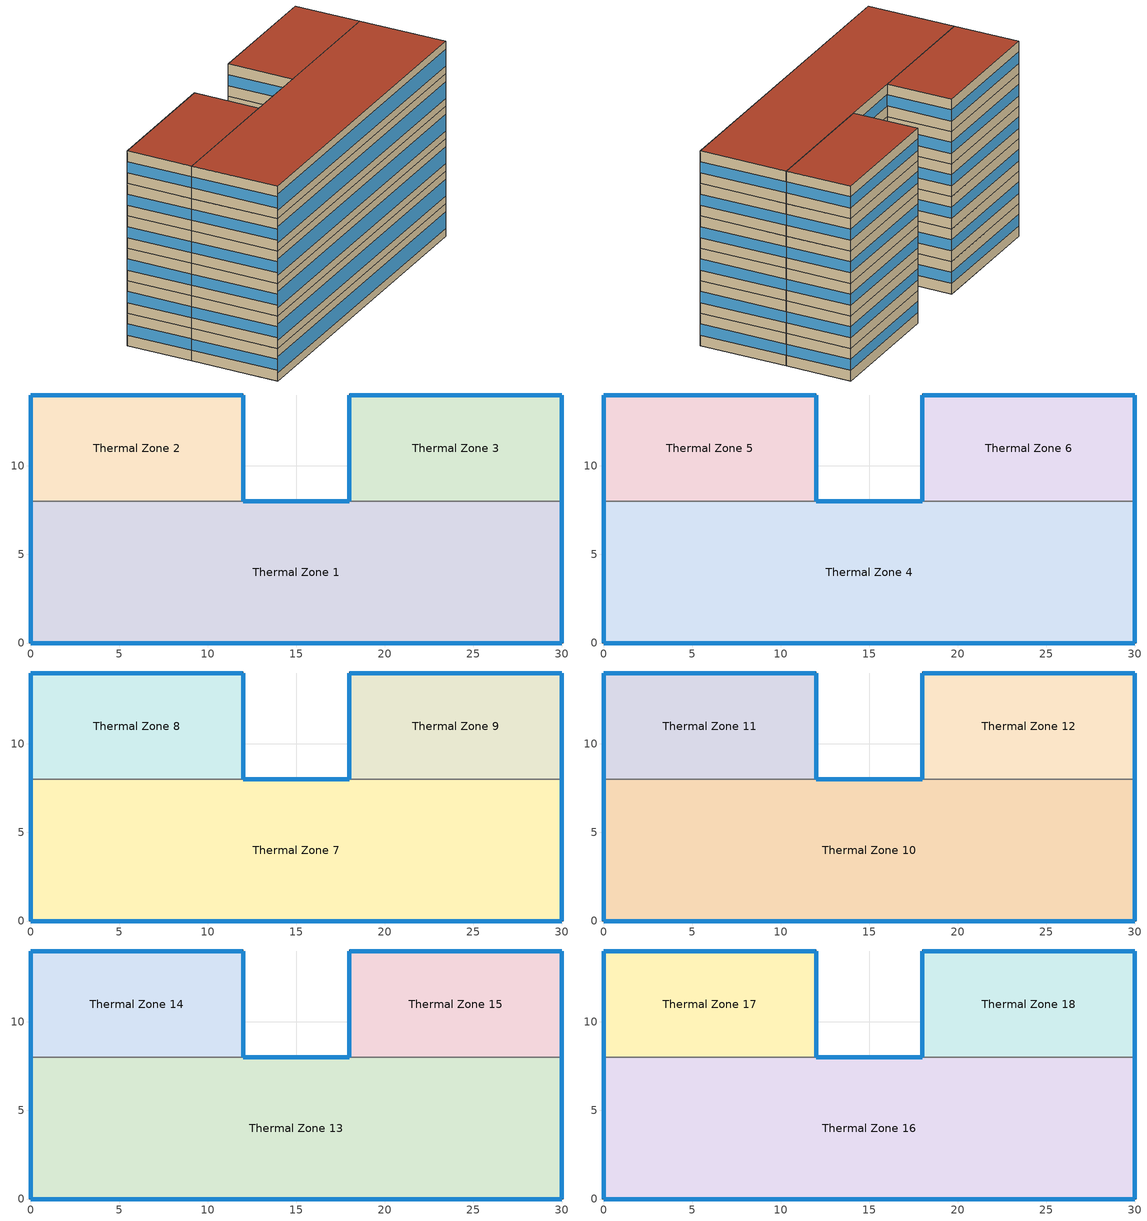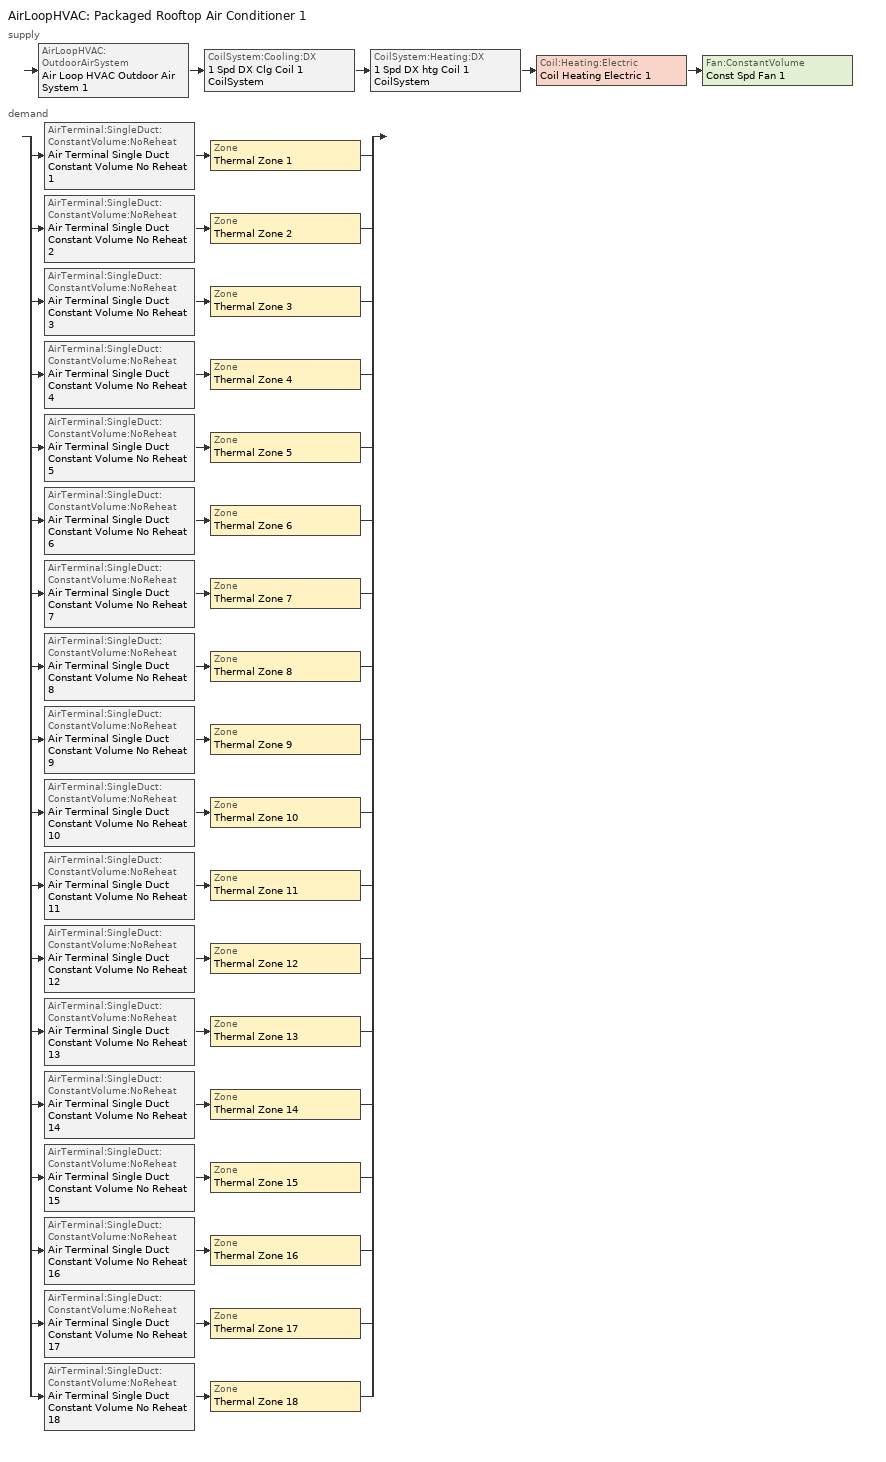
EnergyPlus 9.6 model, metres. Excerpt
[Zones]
Thermal Zone 1
 floor ground (ExtSlabCarpet): 0,0 30,0 30,8 0,8 z0
 wall outside (Ext Wall): 0,8 0,0 30,0 30,8 / 18,8 12,8 z0:3
 wall to Thermal Zone 2 (Interior Wall): 12,8 0,8 z0:3
 wall to Thermal Zone 3 (Interior Wall): 30,8 18,8 z0:3
 window (Ext Window): 30,0.01 30,7.99 / 17.99,8 12.01,8 / 0,7.99 0,0.01 z0.98:2.02; 0.01,0 29.99,0 z0.75:2.25
Thermal Zone 2
 floor ground (ExtSlabCarpet): 0,8 12,8 12,14 0,14 z0
 wall outside (Ext Wall): 12,8 12,14 0,14 0,8 z0:3
 window (Ext Window): 12,8.01 12,13.99 / 11.99,14 0.01,14 / 0,13.99 0,8.01 z0.98:2.02
Thermal Zone 3
 floor ground (ExtSlabCarpet): 18,8 30,8 30,14 18,14 z0
 wall outside (Ext Wall): 30,8 30,14 18,14 18,8 z0:3
 window (Ext Window): 30,8.01 30,13.99 / 29.99,14 18.01,14 / 18,13.99 18,8.01 z0.98:2.02
Thermal Zone 4
 floor to Thermal Zone 1 (Interior Floor): 0,0 30,0 30,8 0,8 z3
 wall outside (Ext Wall): 0,8 0,0 30,0 30,8 / 18,8 12,8 z3:6
 wall to Thermal Zone 5 (Interior Wall): 12,8 0,8 z3:6
 wall to Thermal Zone 6 (Interior Wall): 30,8 18,8 z3:6
 window (Ext Window): 30,0.01 30,7.99 / 17.99,8 12.01,8 / 0,7.99 0,0.01 z3.98:5.02; 0.01,0 29.99,0 z3.75:5.25
Thermal Zone 5
 floor to Thermal Zone 2 (Interior Floor): 0,8 12,8 12,14 0,14 z3
 wall outside (Ext Wall): 12,8 12,14 0,14 0,8 z3:6
 window (Ext Window): 12,8.01 12,13.99 / 11.99,14 0.01,14 / 0,13.99 0,8.01 z3.98:5.02
Thermal Zone 6
 floor to Thermal Zone 3 (Interior Floor): 18,8 30,8 30,14 18,14 z3
 wall outside (Ext Wall): 30,8 30,14 18,14 18,8 z3:6
 window (Ext Window): 30,8.01 30,13.99 / 29.99,14 18.01,14 / 18,13.99 18,8.01 z3.98:5.02
Thermal Zone 7
 floor to Thermal Zone 4 (Interior Floor): 0,0 30,0 30,8 0,8 z6
 wall outside (Ext Wall): 0,8 0,0 30,0 30,8 / 18,8 12,8 z6:9
 wall to Thermal Zone 8 (Interior Wall): 12,8 0,8 z6:9
 wall to Thermal Zone 9 (Interior Wall): 30,8 18,8 z6:9
 window (Ext Window): 30,0.01 30,7.99 / 17.99,8 12.01,8 / 0,7.99 0,0.01 z6.98:8.02; 0.01,0 29.99,0 z6.75:8.25
Thermal Zone 8
 floor to Thermal Zone 5 (Interior Floor): 0,8 12,8 12,14 0,14 z6
 wall outside (Ext Wall): 12,8 12,14 0,14 0,8 z6:9
 window (Ext Window): 12,8.01 12,13.99 / 11.99,14 0.01,14 / 0,13.99 0,8.01 z6.98:8.02
Thermal Zone 9
 floor to Thermal Zone 6 (Interior Floor): 18,8 30,8 30,14 18,14 z6
 wall outside (Ext Wall): 30,8 30,14 18,14 18,8 z6:9
 window (Ext Window): 30,8.01 30,13.99 / 29.99,14 18.01,14 / 18,13.99 18,8.01 z6.98:8.02
Thermal Zone 10
 floor to Thermal Zone 7 (Interior Floor): 0,0 30,0 30,8 0,8 z9
 wall outside (Ext Wall): 0,8 0,0 30,0 30,8 / 18,8 12,8 z9:12
 wall to Thermal Zone 11 (Interior Wall): 12,8 0,8 z9:12
 wall to Thermal Zone 12 (Interior Wall): 30,8 18,8 z9:12
 window (Ext Window): 30,0.01 30,7.99 / 17.99,8 12.01,8 / 0,7.99 0,0.01 z9.98:11.02; 0.01,0 29.99,0 z9.75:11.25
Thermal Zone 11
 floor to Thermal Zone 8 (Interior Floor): 0,8 12,8 12,14 0,14 z9
 wall outside (Ext Wall): 12,8 12,14 0,14 0,8 z9:12
 window (Ext Window): 12,8.01 12,13.99 / 11.99,14 0.01,14 / 0,13.99 0,8.01 z9.98:11.02
Thermal Zone 12
 floor to Thermal Zone 9 (Interior Floor): 18,8 30,8 30,14 18,14 z9
 wall outside (Ext Wall): 30,8 30,14 18,14 18,8 z9:12
 window (Ext Window): 30,8.01 30,13.99 / 29.99,14 18.01,14 / 18,13.99 18,8.01 z9.98:11.02
Thermal Zone 13
 floor to Thermal Zone 10 (Interior Floor): 0,0 30,0 30,8 0,8 z12
 wall outside (Ext Wall): 0,8 0,0 30,0 30,8 / 18,8 12,8 z12:15
 wall to Thermal Zone 14 (Interior Wall): 12,8 0,8 z12:15
 wall to Thermal Zone 15 (Interior Wall): 30,8 18,8 z12:15
 window (Ext Window): 30,0.01 30,7.99 / 17.99,8 12.01,8 / 0,7.99 0,0.01 z12.98:14.02; 0.01,0 29.99,0 z12.75:14.25
Thermal Zone 14
 floor to Thermal Zone 11 (Interior Floor): 0,8 12,8 12,14 0,14 z12
 wall outside (Ext Wall): 12,8 12,14 0,14 0,8 z12:15
 window (Ext Window): 12,8.01 12,13.99 / 11.99,14 0.01,14 / 0,13.99 0,8.01 z12.98:14.02
Thermal Zone 15
 floor to Thermal Zone 12 (Interior Floor): 18,8 30,8 30,14 18,14 z12
 wall outside (Ext Wall): 30,8 30,14 18,14 18,8 z12:15
 window (Ext Window): 30,8.01 30,13.99 / 29.99,14 18.01,14 / 18,13.99 18,8.01 z12.98:14.02
Thermal Zone 16
 floor to Thermal Zone 13 (Interior Floor): 0,0 30,0 30,8 0,8 z15
 wall outside (Ext Wall): 0,8 0,0 30,0 30,8 / 18,8 12,8 z15:18
 wall to Thermal Zone 17 (Interior Wall): 12,8 0,8 z15:18
 wall to Thermal Zone 18 (Interior Wall): 30,8 18,8 z15:18
 window (Ext Window): 30,0.01 30,7.99 / 17.99,8 12.01,8 / 0,7.99 0,0.01 z15.98:17.02; 0.01,0 29.99,0 z15.75:17.25
 roof outside (Ext Roof): 0,0 30,0 30,8 0,8 z18
Thermal Zone 17
 floor to Thermal Zone 14 (Interior Floor): 0,8 12,8 12,14 0,14 z15
 wall outside (Ext Wall): 12,8 12,14 0,14 0,8 z15:18
 window (Ext Window): 12,8.01 12,13.99 / 11.99,14 0.01,14 / 0,13.99 0,8.01 z15.98:17.02
 roof outside (Ext Roof): 0,8 12,8 12,14 0,14 z18
Thermal Zone 18
 floor to Thermal Zone 15 (Interior Floor): 18,8 30,8 30,14 18,14 z15
 wall outside (Ext Wall): 30,8 30,14 18,14 18,8 z15:18
 window (Ext Window): 30,8.01 30,13.99 / 29.99,14 18.01,14 / 18,13.99 18,8.01 z15.98:17.02
 roof outside (Ext Roof): 18,8 30,8 30,14 18,14 z18
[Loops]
AirLoopHVAC 'Packaged Rooftop Air Conditioner 1'
 supply: AirLoopHVAC:OutdoorAirSystem 'Air Loop HVAC Outdoor Air System 1' > CoilSystem:Cooling:DX '1 Spd DX Clg Coil 1 CoilSystem' > CoilSystem:Heating:DX '1 Spd DX htg Coil 1 CoilSystem' > Coil:Heating:Electric 'Coil Heating Electric 1' > Fan:ConstantVolume 'Const Spd Fan 1'
 demand: split
  | AirTerminal:SingleDuct:ConstantVolume:NoReheat 'Air Terminal Single Duct Constant Volume No Reheat 1' > Zone 'Thermal Zone 1'
  | AirTerminal:SingleDuct:ConstantVolume:NoReheat 'Air Terminal Single Duct Constant Volume No Reheat 2' > Zone 'Thermal Zone 2'
  | AirTerminal:SingleDuct:ConstantVolume:NoReheat 'Air Terminal Single Duct Constant Volume No Reheat 3' > Zone 'Thermal Zone 3'
  | AirTerminal:SingleDuct:ConstantVolume:NoReheat 'Air Terminal Single Duct Constant Volume No Reheat 4' > Zone 'Thermal Zone 4'
  | AirTerminal:SingleDuct:ConstantVolume:NoReheat 'Air Terminal Single Duct Constant Volume No Reheat 5' > Zone 'Thermal Zone 5'
  | AirTerminal:SingleDuct:ConstantVolume:NoReheat 'Air Terminal Single Duct Constant Volume No Reheat 6' > Zone 'Thermal Zone 6'
  | AirTerminal:SingleDuct:ConstantVolume:NoReheat 'Air Terminal Single Duct Constant Volume No Reheat 7' > Zone 'Thermal Zone 7'
  | AirTerminal:SingleDuct:ConstantVolume:NoReheat 'Air Terminal Single Duct Constant Volume No Reheat 8' > Zone 'Thermal Zone 8'
  | AirTerminal:SingleDuct:ConstantVolume:NoReheat 'Air Terminal Single Duct Constant Volume No Reheat 9' > Zone 'Thermal Zone 9'
  | AirTerminal:SingleDuct:ConstantVolume:NoReheat 'Air Terminal Single Duct Constant Volume No Reheat 10' > Zone 'Thermal Zone 10'
  | AirTerminal:SingleDuct:ConstantVolume:NoReheat 'Air Terminal Single Duct Constant Volume No Reheat 11' > Zone 'Thermal Zone 11'
  | AirTerminal:SingleDuct:ConstantVolume:NoReheat 'Air Terminal Single Duct Constant Volume No Reheat 12' > Zone 'Thermal Zone 12'
  | AirTerminal:SingleDuct:ConstantVolume:NoReheat 'Air Terminal Single Duct Constant Volume No Reheat 13' > Zone 'Thermal Zone 13'
  | AirTerminal:SingleDuct:ConstantVolume:NoReheat 'Air Terminal Single Duct Constant Volume No Reheat 14' > Zone 'Thermal Zone 14'
  | AirTerminal:SingleDuct:ConstantVolume:NoReheat 'Air Terminal Single Duct Constant Volume No Reheat 15' > Zone 'Thermal Zone 15'
  | AirTerminal:SingleDuct:ConstantVolume:NoReheat 'Air Terminal Single Duct Constant Volume No Reheat 16' > Zone 'Thermal Zone 16'
  | AirTerminal:SingleDuct:ConstantVolume:NoReheat 'Air Terminal Single Duct Constant Volume No Reheat 17' > Zone 'Thermal Zone 17'
  | AirTerminal:SingleDuct:ConstantVolume:NoReheat 'Air Terminal Single Duct Constant Volume No Reheat 18' > Zone 'Thermal Zone 18'
[Building]
Building 1: North Axis {deg}=-0
[Site:Location]
Washington Dc Dulles IntL Ar: Latitude {deg}=38.98; Longitude {deg}=-77.47; Time Zone {hr}=-5; Elevation {m}=82
[SizingPeriod:DesignDay] Month=7; Day of Month=21; Day Type=SummerDesignDay; Daily Dry-Bulb Temperature Range {deltaC}=14.4; Dry-Bulb Temperature Range Modifier Type=DefaultMultipliers; Barometric Pressure {Pa}=86790; Wind Speed {m/s}=5; Wind Direction {deg}=340; Rain Indicator=No; Snow Indicator=No; Daylight Saving Time Indicator=No; Solar Model Indicator=ASHRAETau; ASHRAE Clear Sky Optical Depth for Beam Irradiance (taub)=0.339; ASHRAE Clear Sky Optical Depth for Diffuse Irradiance (taud)=2.366; Begin Environment Reset Mode=FullResetAtBeginEnvironment
Name | Maximum Dry-Bulb Temperature {C} | Humidity Condition Type | Wetbulb or DewPoint at Maximum Dry-Bulb {C} | Enthalpy at Maximum Dry-Bulb {J/kg}
SALT-LAKE-CITY-IAP Ann Clg .4% Condns DB=>MWB | 36.5 | Wetbulb | 17.1
SALT-LAKE-CITY-IAP Ann Clg .4% Condns DP=>MDB | 22.5 | Dewpoint | 15.6
SALT-LAKE-CITY-IAP Ann Clg .4% Condns Enth=>MDB | 30.8 | Enthalpy |  | 59300
SALT-LAKE-CITY-IAP Ann Clg .4% Condns WB=>MDB | 31.2 | Wetbulb | 19
[Material] Thermal Absorptance=0.9
Name | Roughness | Thickness m | Conductivity W/m-K | Density kg/m3 | Specific Heat J/kg-K | Solar Absorptance | Visible Absorptance
wall brick | Smooth | 0.25 | 0.7 | 1800 | 829 | 0.65 | 0.65
roof concrete | MediumRough | 0.2 | 0.5 | 2243 | 837 | 0.65 | 0.65
Wall Insulation [30]; Roof Insulation [38] | MediumRough | 0.1693 | 0.049 | 265 | 836.8 | 0.7 | 0.7
F16 Acoustic tile | MediumSmooth | 0.0191 | 0.06 | 368 | 590 | 0.3 | 0.3
M11 100mm lightweight concrete | MediumRough | 0.1016 | 0.53 | 1280 | 840 | 0.5 | 0.5
MAT-CC05 4 HW CONCRETE | Rough | 0.1016 | 1.311 | 2240 | 836.8 | 0.85 | 0.85
G01a 19mm gypsum board | MediumSmooth | 0.019 | 0.16 | 800 | 1090 | 0.4 | 0.4
[Material:AirGap]
Name | Thermal Resistance m2-K/W
F04 Wall air space resistance | 0.15
F05 Ceiling air space resistance | 0.18
[Material:NoMass]
CP02 CARPET PAD: Roughness=Smooth; Thermal Resistance m2-K/W=0.1; Thermal Absorptance=0.9; Solar Absorptance=0.8; Visible Absorptance=0.8
[WindowMaterial:SimpleGlazingSystem]
Window Material Simple Glazing System: U-Factor W/m2-K=2.8; Solar Heat Gain Coefficient=0.45
[Construction]
Ext Roof: roof concrete, Roof Insulation [38]
Ext Wall: wall brick, Wall Insulation [30]
Ext Window: Window Material Simple Glazing System
ExtSlabCarpet: MAT-CC05 4 HW CONCRETE, CP02 CARPET PAD
Interior Floor: F16 Acoustic tile, F05 Ceiling air space resistance, M11 100mm lightweight concrete
Interior Wall: G01a 19mm gypsum board, F04 Wall air space resistance, G01a 19mm gypsum board
[Zone]
Thermal Zone 1; Thermal Zone 2; Thermal Zone 3: 0, 0, 0, 0, , 1, , , , , , Yes
Thermal Zone 4; Thermal Zone 5; Thermal Zone 6: 0, 0, 0, 3, , 1, , , , , , Yes
Thermal Zone 7; Thermal Zone 8; Thermal Zone 9: 0, 0, 0, 6, , 1, , , , , , Yes
Thermal Zone 10; Thermal Zone 11; Thermal Zone 12: 0, 0, 0, 9, , 1, , , , , , Yes
Thermal Zone 13; Thermal Zone 14; Thermal Zone 15: 0, 0, 0, 12, , 1, , , , , , Yes
Thermal Zone 16; Thermal Zone 17; Thermal Zone 18: 0, 0, 0, 15, , 1, , , , , , Yes
[Controller:MechanicalVentilation]
Controller Mechanical Ventilation 1: Availability Schedule=Always On Discrete; Demand Controlled Ventilation=No; System Outdoor Air Method=ZoneSum; Zone or ZoneList Name 1=Thermal Zone 1; Design Specification Outdoor Air Object Name 1=Ventilation 1; Zone or ZoneList Name 2=Thermal Zone 2; Design Specification Outdoor Air Object Name 2=Ventilation 2; Zone or ZoneList Name 3=Thermal Zone 3; Design Specification Outdoor Air Object Name 3=Ventilation 3; Zone or ZoneList Name 4=Thermal Zone 4; Design Specification Outdoor Air Object Name 4=Ventilation 4; Zone or ZoneList Name 5=Thermal Zone 5; Design Specification Outdoor Air Object Name 5=Ventilation 5; Zone or ZoneList Name 6=Thermal Zone 6; Design Specification Outdoor Air Object Name 6=Ventilation 6; Zone or ZoneList Name 7=Thermal Zone 7; Design Specification Outdoor Air Object Name 7=Ventilation 7; Zone or ZoneList Name 8=Thermal Zone 8; Design Specification Outdoor Air Object Name 8=Ventilation 8; Zone or ZoneList Name 9=Thermal Zone 9; Design Specification Outdoor Air Object Name 9=Ventilation 9; Zone or ZoneList Name 10=Thermal Zone 10; Design Specification Outdoor Air Object Name 10=Ventilation 10; Zone or ZoneList Name 11=Thermal Zone 11; Design Specification Outdoor Air Object Name 11=Ventilation 11; Zone or ZoneList Name 12=Thermal Zone 12; Design Specification Outdoor Air Object Name 12=Ventilation 12; Zone or ZoneList Name 13=Thermal Zone 13; Design Specification Outdoor Air Object Name 13=Ventilation 13; Zone or ZoneList Name 14=Thermal Zone 14; Design Specification Outdoor Air Object Name 14=Ventilation 14; Zone or ZoneList Name 15=Thermal Zone 15; Design Specification Outdoor Air Object Name 15=Ventilation 15; Zone or ZoneList Name 16=Thermal Zone 16; Design Specification Outdoor Air Object Name 16=Ventilation 16; Zone or ZoneList Name 17=Thermal Zone 17; Design Specification Outdoor Air Object Name 17=Ventilation 17; Zone or ZoneList Name 18=Thermal Zone 18; Design Specification Outdoor Air Object Name 18=Ventilation 18
[AirLoopHVAC]
Packaged Rooftop Air Conditioner 1: Design Supply Air Flow Rate m3/s=AutoSize; Design Return Air Flow Fraction of Supply Air Flow=1
[Sizing:System]
Packaged Rooftop Air Conditioner 1: Type of Load to Size On=Sensible; Design Outdoor Air Flow Rate m3/s=Autosize; Central Heating Maximum System Air Flow Ratio=0.3; Preheat Design Temperature C=7; Preheat Design Humidity Ratio kgWater/kgDryAir=0.008; Precool Design Temperature C=12.8; Precool Design Humidity Ratio kgWater/kgDryAir=0.008; Central Cooling Design Supply Air Temperature C=14; Central Heating Design Supply Air Temperature C=45; Type of Zone Sum to Use=NonCoincident; 100% Outdoor Air in Cooling=Yes; 100% Outdoor Air in Heating=Yes; Central Cooling Design Supply Air Humidity Ratio kgWater/kgDryAir=0.0085; Central Heating Design Supply Air Humidity Ratio kgWater/kgDryAir=0.008; Cooling Supply Air Flow Rate Method=DesignDay; Cooling Supply Air Flow Rate m3/s=0; Cooling Supply Air Flow Rate Per Floor Area m3/s-m2=0.00996765; Cooling Fraction of Autosized Cooling Supply Air Flow Rate=1; Cooling Supply Air Flow Rate Per Unit Cooling Capacity m3/s-W=3.94755e-05; Heating Supply Air Flow Rate Method=DesignDay; Heating Supply Air Flow Rate m3/s=0; Heating Supply Air Flow Rate Per Floor Area m3/s-m2=0.00996765; Heating Fraction of Autosized Heating Supply Air Flow Rate=1; Heating Fraction of Autosized Cooling Supply Air Flow Rate=1; Heating Supply Air Flow Rate Per Unit Heating Capacity m3/s-W=3.15882e-05; System Outdoor Air Method=ZoneSum; Zone Maximum Outdoor Air Fraction dimensionless=1; Cooling Design Capacity Method=CoolingDesignCapacity; Cooling Design Capacity W=Autosize; Cooling Design Capacity Per Floor Area W/m2=234.7; Fraction of Autosized Cooling Design Capacity=1; Heating Design Capacity Method=HeatingDesignCapacity; Heating Design Capacity W=Autosize; Heating Design Capacity Per Floor Area W/m2=157; Fraction of Autosized Heating Design Capacity=1; Central Cooling Capacity Control Method=OnOff; Occupant Diversity=Autosize
[AvailabilityManager:Scheduled] Schedule=Always On Discrete
Packaged Rooftop Air Conditioner 1 Availability Manager; Air Loop HVAC Outdoor Air System 1 Availability Manager
[Controller:OutdoorAir]
Controller Outdoor Air 1: Minimum Outdoor Air Flow Rate m3/s=0; Maximum Outdoor Air Flow Rate m3/s=Autosize; Economizer Control Type=NoEconomizer; Economizer Control Action Type=ModulateFlow; Economizer Maximum Limit Dry-Bulb Temperature C=28; Economizer Maximum Limit Enthalpy J/kg=64000; Economizer Minimum Limit Dry-Bulb Temperature C=-100; Lockout Type=NoLockout; Minimum Limit Type=FixedMinimum; Mechanical Ventilation Controller=Controller Mechanical Ventilation 1; High Humidity Control=No; Control High Indoor Humidity Based on Outdoor Humidity Ratio=Yes; Heat Recovery Bypass Control Type=BypassWhenWithinEconomizerLimits
[SetpointManager:MixedAir] Control Variable=Temperature
Name | Setpoint Node or NodeList
Node Air Deck Mixed 1 OS Default SPM | Node Air Deck Mixed 1
Node Air Deck Cooling 1 OS Default SPM | Node Air Deck Cooling 1
Node Air Deck Heating 1 OS Default SPM | Node Air Deck Heating 1
Node Air Deck Elec Heating 1 OS Default SPM | Node Air Deck Elec Heating 1
[CoilSystem:Cooling:DX]
1 Spd DX Clg Coil 1 CoilSystem: Availability Schedule=Always On Discrete hvac_library; Cooling Coil=1 Spd DX Clg Coil 1
[Coil:Cooling:DX:SingleSpeed]
1 Spd DX Clg Coil 1: Availability Schedule=Always On Discrete hvac_library; Gross Rated Total Cooling Capacity W=Autosize; Gross Rated Sensible Heat Ratio=Autosize; Gross Rated Cooling COP W/W=3.45; Rated Air Flow Rate m3/s=Autosize; Rated Evaporator Fan Power Per Volume Flow Rate W/(m3/s)=773.3; Total Cooling Capacity Function of Temperature Curve=OS:Curve:Biquadratic 1; Total Cooling Capacity Function of Flow Fraction Curve=OS:Curve:Quadratic 1; Energy Input Ratio Function of Temperature Curve=OS:Curve:Biquadratic 2; Energy Input Ratio Function of Flow Fraction Curve=OS:Curve:Quadratic 2; Part Load Fraction Correlation Curve=OS:Curve:Quadratic 3; Minimum Outdoor Dry-Bulb Temperature for Compressor Operation C=-25; Condenser Type=AirCooled; Evaporative Condenser Effectiveness=0; Evaporative Condenser Air Flow Rate m3/s=Autosize; Evaporative Condenser Pump Rated Power Consumption W=Autosize; Crankcase Heater Capacity W=0; Maximum Outdoor Dry-Bulb Temperature for Crankcase Heater Operation C=0; Basin Heater Capacity W/K=0; Basin Heater Setpoint Temperature C=10
[CoilSystem:Heating:DX]
1 Spd DX htg Coil 1 CoilSystem: Availability Schedule=Always On Discrete hvac_library; Heating Coil=1 Spd DX htg Coil 1
[Coil:Heating:DX:SingleSpeed]
1 Spd DX htg Coil 1: Availability Schedule=Always On Discrete hvac_library; Gross Rated Heating Capacity W=Autosize; Gross Rated Heating COP W/W=3.8; Rated Air Flow Rate m3/s=Autosize; Rated Supply Fan Power Per Volume Flow Rate W/(m3/s)=773.3; Heating Capacity Function of Temperature Curve=Curve Cubic 1; Heating Capacity Function of Flow Fraction Curve=Curve Cubic 2; Energy Input Ratio Function of Temperature Curve=Curve Cubic 3; Energy Input Ratio Function of Flow Fraction Curve=Curve Quadratic 4; Part Load Fraction Correlation Curve=Curve Quadratic 5; Minimum Outdoor Dry-Bulb Temperature for Compressor Operation C=-8; Maximum Outdoor Dry-Bulb Temperature for Defrost Operation C=5; Crankcase Heater Capacity W=0; Maximum Outdoor Dry-Bulb Temperature for Crankcase Heater Operation C=10; Defrost Strategy=Resistive; Defrost Control=Timed; Defrost Time Period Fraction=0.166667; Resistive Defrost Heater Capacity W=2000
[Coil:Heating:Electric]
Coil Heating Electric 1: Availability Schedule=Always On Discrete hvac_library; Efficiency=1; Nominal Capacity W=Autosize
[Fan:ConstantVolume]
Const Spd Fan 1: Availability Schedule=Always On Discrete; Fan Total Efficiency=0.75; Pressure Rise Pa=900; Maximum Flow Rate m3/s=Autosize; Motor Efficiency=0.9; Motor In Airstream Fraction=1
[SetpointManager:SingleZone:Reheat]
Setpoint Manager Single Zone Reheat 1: Control Variable=Temperature; Minimum Supply Air Temperature C=-99; Maximum Supply Air Temperature C=99; Control Zone=Thermal Zone 1; Setpoint Node or NodeList=Node Air Deck Supply 1
[ZoneControl:Thermostat] Temperature Difference Between Cutout And Setpoint deltaC=0
Name | Zone or ZoneList | Control Type Schedule | Control 1
Thermal Zone 1 Thermostat | Thermal Zone 1 | Thermal Zone 1 Thermostat Schedule | Thermostat Setpoint Dual Setpoint 1
Thermal Zone 2 Thermostat | Thermal Zone 2 | Thermal Zone 2 Thermostat Schedule | Thermostat Setpoint Dual Setpoint 2
Thermal Zone 3 Thermostat | Thermal Zone 3 | Thermal Zone 3 Thermostat Schedule | Thermostat Setpoint Dual Setpoint 3
Thermal Zone 4 Thermostat | Thermal Zone 4 | Thermal Zone 4 Thermostat Schedule | Thermostat Setpoint Dual Setpoint 4
Thermal Zone 5 Thermostat | Thermal Zone 5 | Thermal Zone 5 Thermostat Schedule | Thermostat Setpoint Dual Setpoint 5
Thermal Zone 6 Thermostat | Thermal Zone 6 | Thermal Zone 6 Thermostat Schedule | Thermostat Setpoint Dual Setpoint 6
Thermal Zone 7 Thermostat | Thermal Zone 7 | Thermal Zone 7 Thermostat Schedule | Thermostat Setpoint Dual Setpoint 7
Thermal Zone 8 Thermostat | Thermal Zone 8 | Thermal Zone 8 Thermostat Schedule | Thermostat Setpoint Dual Setpoint 8
Thermal Zone 9 Thermostat | Thermal Zone 9 | Thermal Zone 9 Thermostat Schedule | Thermostat Setpoint Dual Setpoint 9
Thermal Zone 10 Thermostat | Thermal Zone 10 | Thermal Zone 10 Thermostat Schedule | Thermostat Setpoint Dual Setpoint 10
Thermal Zone 11 Thermostat | Thermal Zone 11 | Thermal Zone 11 Thermostat Schedule | Thermostat Setpoint Dual Setpoint 11
Thermal Zone 12 Thermostat | Thermal Zone 12 | Thermal Zone 12 Thermostat Schedule | Thermostat Setpoint Dual Setpoint 12
Thermal Zone 13 Thermostat | Thermal Zone 13 | Thermal Zone 13 Thermostat Schedule | Thermostat Setpoint Dual Setpoint 13
Thermal Zone 14 Thermostat | Thermal Zone 14 | Thermal Zone 14 Thermostat Schedule | Thermostat Setpoint Dual Setpoint 14
Thermal Zone 15 Thermostat | Thermal Zone 15 | Thermal Zone 15 Thermostat Schedule | Thermostat Setpoint Dual Setpoint 15
Thermal Zone 16 Thermostat | Thermal Zone 16 | Thermal Zone 16 Thermostat Schedule | Thermostat Setpoint Dual Setpoint 16
Thermal Zone 17 Thermostat | Thermal Zone 17 | Thermal Zone 17 Thermostat Schedule | Thermostat Setpoint Dual Setpoint 17
Thermal Zone 18 Thermostat | Thermal Zone 18 | Thermal Zone 18 Thermostat Schedule | Thermostat Setpoint Dual Setpoint 18
[ThermostatSetpoint:DualSetpoint]
Name | Heating Setpoint Temperature Schedule | Cooling Setpoint Temperature Schedule
Thermostat Setpoint Dual Setpoint 1 | HtgSetp 1 | ClgSetp 1
Thermostat Setpoint Dual Setpoint 2 | HtgSetp 2 | ClgSetp 2
Thermostat Setpoint Dual Setpoint 3 | HtgSetp 3 | ClgSetp 3
Thermostat Setpoint Dual Setpoint 4 | HtgSetp 4 | ClgSetp 4
Thermostat Setpoint Dual Setpoint 5 | HtgSetp 5 | ClgSetp 5
Thermostat Setpoint Dual Setpoint 6 | HtgSetp 6 | ClgSetp 6
Thermostat Setpoint Dual Setpoint 7 | HtgSetp 7 | ClgSetp 7
Thermostat Setpoint Dual Setpoint 8 | HtgSetp 8 | ClgSetp 8
Thermostat Setpoint Dual Setpoint 9 | HtgSetp 9 | ClgSetp 9
Thermostat Setpoint Dual Setpoint 10 | HtgSetp 10 | ClgSetp 10
Thermostat Setpoint Dual Setpoint 11 | HtgSetp 11 | ClgSetp 11
Thermostat Setpoint Dual Setpoint 12 | HtgSetp 12 | ClgSetp 12
Thermostat Setpoint Dual Setpoint 13 | HtgSetp 13 | ClgSetp 13
Thermostat Setpoint Dual Setpoint 14 | HtgSetp 14 | ClgSetp 14
Thermostat Setpoint Dual Setpoint 15 | HtgSetp 15 | ClgSetp 15
Thermostat Setpoint Dual Setpoint 16 | HtgSetp 16 | ClgSetp 16
Thermostat Setpoint Dual Setpoint 17 | HtgSetp 17 | ClgSetp 17
Thermostat Setpoint Dual Setpoint 18 | HtgSetp 18 | ClgSetp 18
[AirTerminal:SingleDuct:ConstantVolume:NoReheat] Availability Schedule=Always On Discrete; Maximum Air Flow Rate m3/s=AutoSize
Air Terminal Single Duct Constant Volume No Reheat 1; Air Terminal Single Duct Constant Volume No Reheat 2; Air Terminal Single Duct Constant Volume No Reheat 3; Air Terminal Single Duct Constant Volume No Reheat 4; Air Terminal Single Duct Constant Volume No Reheat 5; Air Terminal Single Duct Constant Volume No Reheat 6; Air Terminal Single Duct Constant Volume No Reheat 7; Air Terminal Single Duct Constant Volume No Reheat 8; Air Terminal Single Duct Constant Volume No Reheat 9; Air Terminal Single Duct Constant Volume No Reheat 10; Air Terminal Single Duct Constant Volume No Reheat 11; Air Terminal Single Duct Constant Volume No Reheat 12; Air Terminal Single Duct Constant Volume No Reheat 13; Air Terminal Single Duct Constant Volume No Reheat 14; Air Terminal Single Duct Constant Volume No Reheat 15; Air Terminal Single Duct Constant Volume No Reheat 16; Air Terminal Single Duct Constant Volume No Reheat 17; Air Terminal Single Duct Constant Volume No Reheat 18
[Zone equipment]
Thermal Zone 1: Air Terminal Single Duct Constant Volume No Reheat 1
Thermal Zone 2: Air Terminal Single Duct Constant Volume No Reheat 2
Thermal Zone 3: Air Terminal Single Duct Constant Volume No Reheat 3
Thermal Zone 4: Air Terminal Single Duct Constant Volume No Reheat 4
Thermal Zone 5: Air Terminal Single Duct Constant Volume No Reheat 5
Thermal Zone 6: Air Terminal Single Duct Constant Volume No Reheat 6
Thermal Zone 7: Air Terminal Single Duct Constant Volume No Reheat 7
Thermal Zone 8: Air Terminal Single Duct Constant Volume No Reheat 8
Thermal Zone 9: Air Terminal Single Duct Constant Volume No Reheat 9
Thermal Zone 10: Air Terminal Single Duct Constant Volume No Reheat 10
Thermal Zone 11: Air Terminal Single Duct Constant Volume No Reheat 11
Thermal Zone 12: Air Terminal Single Duct Constant Volume No Reheat 12
Thermal Zone 13: Air Terminal Single Duct Constant Volume No Reheat 13
Thermal Zone 14: Air Terminal Single Duct Constant Volume No Reheat 14
Thermal Zone 15: Air Terminal Single Duct Constant Volume No Reheat 15
Thermal Zone 16: Air Terminal Single Duct Constant Volume No Reheat 16
Thermal Zone 17: Air Terminal Single Duct Constant Volume No Reheat 17
Thermal Zone 18: Air Terminal Single Duct Constant Volume No Reheat 18
[Sizing:Zone] Zone Cooling Design Supply Air Temperature Input Method=SupplyAirTemperature; Zone Cooling Design Supply Air Temperature C=14; Zone Cooling Design Supply Air Temperature Difference deltaC=11.11; Zone Heating Design Supply Air Temperature Input Method=SupplyAirTemperature; Zone Heating Design Supply Air Temperature C=45; Zone Heating Design Supply Air Temperature Difference deltaC=11.11; Zone Cooling Design Supply Air Humidity Ratio kgWater/kgDryAir=0.0085; Zone Heating Design Supply Air Humidity Ratio kgWater/kgDryAir=0.008; Cooling Design Air Flow Method=DesignDay; Cooling Design Air Flow Rate m3/s=0; Cooling Minimum Air Flow per Zone Floor Area m3/s-m2=0.000762; Cooling Minimum Air Flow m3/s=0; Cooling Minimum Air Flow Fraction=0; Heating Design Air Flow Method=DesignDay; Heating Design Air Flow Rate m3/s=0; Heating Maximum Air Flow per Zone Floor Area m3/s-m2=0.002032; Heating Maximum Air Flow m3/s=0.141576; Heating Maximum Air Flow Fraction=0.3; Account for Dedicated Outdoor Air System=No
Name | Design Specification Outdoor Air Object
Thermal Zone 1 | Ventilation 1
Thermal Zone 2 | Ventilation 2
Thermal Zone 3 | Ventilation 3
Thermal Zone 4 | Ventilation 4
Thermal Zone 5 | Ventilation 5
Thermal Zone 6 | Ventilation 6
Thermal Zone 7 | Ventilation 7
Thermal Zone 8 | Ventilation 8
Thermal Zone 9 | Ventilation 9
Thermal Zone 10 | Ventilation 10
Thermal Zone 11 | Ventilation 11
Thermal Zone 12 | Ventilation 12
Thermal Zone 13 | Ventilation 13
Thermal Zone 14 | Ventilation 14
Thermal Zone 15 | Ventilation 15
Thermal Zone 16 | Ventilation 16
Thermal Zone 17 | Ventilation 17
Thermal Zone 18 | Ventilation 18
[DesignSpecification:OutdoorAir] Outdoor Air Method=Sum; Outdoor Air Flow per Person m3/s-person=0; Outdoor Air Flow per Zone Floor Area m3/s-m2=0; Outdoor Air Flow per Zone m3/s=0; Outdoor Air Flow Air Changes per Hour 1/hr=1.2
Ventilation 1; Ventilation 2; Ventilation 3; Ventilation 4; Ventilation 5; Ventilation 6; Ventilation 7; Ventilation 8; Ventilation 9; Ventilation 10; Ventilation 11; Ventilation 12; Ventilation 13; Ventilation 14; Ventilation 15; Ventilation 16; Ventilation 17; Ventilation 18
[Schedule:Day:Interval]
HtgSetp Summer Design Day 1; HtgSetp Summer Design Day 2; HtgSetp Summer Design Day 3; HtgSetp Summer Design Day 4; HtgSetp Summer Design Day 5; HtgSetp Summer Design Day 6; HtgSetp Summer Design Day 7; HtgSetp Summer Design Day 8; HtgSetp Summer Design Day 9; HtgSetp Summer Design Day 10; HtgSetp Summer Design Day 11; HtgSetp Summer Design Day 12; HtgSetp Summer Design Day 13; HtgSetp Summer Design Day 14; HtgSetp Summer Design Day 15; HtgSetp Summer Design Day 16; HtgSetp Summer Design Day 17; HtgSetp Summer Design Day 18: No, 24:00, 15.6
HtgSetp Winter Design Day 1; HtgSetp Winter Design Day 2; HtgSetp Winter Design Day 3; HtgSetp Winter Design Day 4; HtgSetp Winter Design Day 5; HtgSetp Winter Design Day 6; HtgSetp Winter Design Day 7; HtgSetp Winter Design Day 8; HtgSetp Winter Design Day 9; HtgSetp Winter Design Day 10; HtgSetp Winter Design Day 11; HtgSetp Winter Design Day 12; HtgSetp Winter Design Day 13; HtgSetp Winter Design Day 14; HtgSetp Winter Design Day 15; HtgSetp Winter Design Day 16; HtgSetp Winter Design Day 17; HtgSetp Winter Design Day 18: No, 24:00, 21
ClgSetp Summer Design Day 1; ClgSetp Summer Design Day 2; ClgSetp Summer Design Day 3; ClgSetp Summer Design Day 4; ClgSetp Summer Design Day 5; ClgSetp Summer Design Day 6; ClgSetp Summer Design Day 7; ClgSetp Summer Design Day 8; ClgSetp Summer Design Day 9; ClgSetp Summer Design Day 10; ClgSetp Summer Design Day 11; ClgSetp Summer Design Day 12; ClgSetp Summer Design Day 13; ClgSetp Summer Design Day 14; ClgSetp Summer Design Day 15; ClgSetp Summer Design Day 16; ClgSetp Summer Design Day 17; ClgSetp Summer Design Day 18: No, 06:00, 26.7, 22:00, 24, 24:00, 26.7
ClgSetp Winter Design Day 1; ClgSetp Winter Design Day 2; ClgSetp Winter Design Day 3; ClgSetp Winter Design Day 4; ClgSetp Winter Design Day 5; ClgSetp Winter Design Day 6; ClgSetp Winter Design Day 7; ClgSetp Winter Design Day 8; ClgSetp Winter Design Day 9; ClgSetp Winter Design Day 10; ClgSetp Winter Design Day 11; ClgSetp Winter Design Day 12; ClgSetp Winter Design Day 13; ClgSetp Winter Design Day 14; ClgSetp Winter Design Day 15; ClgSetp Winter Design Day 16; ClgSetp Winter Design Day 17; ClgSetp Winter Design Day 18: No, 24:00, 26.7
ClgSetp Default Schedule 1; ClgSetp Default Schedule 2; ClgSetp Default Schedule 3; ClgSetp Default Schedule 4; ClgSetp Default Schedule 5; ClgSetp Default Schedule 6; ClgSetp Default Schedule 7; ClgSetp Default Schedule 8; ClgSetp Default Schedule 9; ClgSetp Default Schedule 10; ClgSetp Default Schedule 11; ClgSetp Default Schedule 12; ClgSetp Default Schedule 13; ClgSetp Default Schedule 14; ClgSetp Default Schedule 15; ClgSetp Default Schedule 16; ClgSetp Default Schedule 17; ClgSetp Default Schedule 18: Temperature 37, No, 01:00, 24, 02:00, 24, 03:00, 24, 04:00, 24, 05:00, 24, 06:00, 24, 07:00, 24, 08:00, 24, 09:00, 24, 10:00, 24, 11:00, 24, 12:00, 24, 13:00, 24, 14:00, 24, 15:00, 24, 16:00, 24, 17:00, 24, 18:00, 24, 19:00, 24, 20:00, 24, 21:00, 24, 22:00, 24, 23:00, 24, 24:00, 24
HtgSetp Default Schedule 1; HtgSetp Default Schedule 2; HtgSetp Default Schedule 3; HtgSetp Default Schedule 4; HtgSetp Default Schedule 5; HtgSetp Default Schedule 6; HtgSetp Default Schedule 7; HtgSetp Default Schedule 8; HtgSetp Default Schedule 9; HtgSetp Default Schedule 10; HtgSetp Default Schedule 11; HtgSetp Default Schedule 12; HtgSetp Default Schedule 13; HtgSetp Default Schedule 14; HtgSetp Default Schedule 15; HtgSetp Default Schedule 16; HtgSetp Default Schedule 17; HtgSetp Default Schedule 18: Temperature 36, No, 01:00, 20, 02:00, 20, 03:00, 20, 04:00, 20, 05:00, 20, 06:00, 20, 07:00, 20, 08:00, 20, 09:00, 20, 10:00, 20, 11:00, 20, 12:00, 20, 13:00, 20, 14:00, 20, 15:00, 20, 16:00, 20, 17:00, 20, 18:00, 20, 19:00, 20, 20:00, 20, 21:00, 20, 22:00, 20, 23:00, 20, 24:00, 20
[Schedule:Week:Daily]
HtgSetp 1 Week Rule - Jan1-Dec31: HtgSetp Default Schedule 1, HtgSetp Default Schedule 1, HtgSetp Default Schedule 1, HtgSetp Default Schedule 1, HtgSetp Default Schedule 1, HtgSetp Default Schedule 1, HtgSetp Default Schedule 1, HtgSetp Default Schedule 1, HtgSetp Summer Design Day 1, HtgSetp Winter Design Day 1, HtgSetp Default Schedule 1, HtgSetp Default Schedule 1
ClgSetp 1 Week Rule - Jan1-Dec31: ClgSetp Default Schedule 1, ClgSetp Default Schedule 1, ClgSetp Default Schedule 1, ClgSetp Default Schedule 1, ClgSetp Default Schedule 1, ClgSetp Default Schedule 1, ClgSetp Default Schedule 1, ClgSetp Default Schedule 1, ClgSetp Summer Design Day 1, ClgSetp Winter Design Day 1, ClgSetp Default Schedule 1, ClgSetp Default Schedule 1
HtgSetp 2 Week Rule - Jan1-Dec31: HtgSetp Default Schedule 2, HtgSetp Default Schedule 2, HtgSetp Default Schedule 2, HtgSetp Default Schedule 2, HtgSetp Default Schedule 2, HtgSetp Default Schedule 2, HtgSetp Default Schedule 2, HtgSetp Default Schedule 2, HtgSetp Summer Design Day 2, HtgSetp Winter Design Day 2, HtgSetp Default Schedule 2, HtgSetp Default Schedule 2
ClgSetp 2 Week Rule - Jan1-Dec31: ClgSetp Default Schedule 2, ClgSetp Default Schedule 2, ClgSetp Default Schedule 2, ClgSetp Default Schedule 2, ClgSetp Default Schedule 2, ClgSetp Default Schedule 2, ClgSetp Default Schedule 2, ClgSetp Default Schedule 2, ClgSetp Summer Design Day 2, ClgSetp Winter Design Day 2, ClgSetp Default Schedule 2, ClgSetp Default Schedule 2
HtgSetp 3 Week Rule - Jan1-Dec31: HtgSetp Default Schedule 3, HtgSetp Default Schedule 3, HtgSetp Default Schedule 3, HtgSetp Default Schedule 3, HtgSetp Default Schedule 3, HtgSetp Default Schedule 3, HtgSetp Default Schedule 3, HtgSetp Default Schedule 3, HtgSetp Summer Design Day 3, HtgSetp Winter Design Day 3, HtgSetp Default Schedule 3, HtgSetp Default Schedule 3
ClgSetp 3 Week Rule - Jan1-Dec31: ClgSetp Default Schedule 3, ClgSetp Default Schedule 3, ClgSetp Default Schedule 3, ClgSetp Default Schedule 3, ClgSetp Default Schedule 3, ClgSetp Default Schedule 3, ClgSetp Default Schedule 3, ClgSetp Default Schedule 3, ClgSetp Summer Design Day 3, ClgSetp Winter Design Day 3, ClgSetp Default Schedule 3, ClgSetp Default Schedule 3
HtgSetp 4 Week Rule - Jan1-Dec31: HtgSetp Default Schedule 4, HtgSetp Default Schedule 4, HtgSetp Default Schedule 4, HtgSetp Default Schedule 4, HtgSetp Default Schedule 4, HtgSetp Default Schedule 4, HtgSetp Default Schedule 4, HtgSetp Default Schedule 4, HtgSetp Summer Design Day 4, HtgSetp Winter Design Day 4, HtgSetp Default Schedule 4, HtgSetp Default Schedule 4
ClgSetp 4 Week Rule - Jan1-Dec31: ClgSetp Default Schedule 4, ClgSetp Default Schedule 4, ClgSetp Default Schedule 4, ClgSetp Default Schedule 4, ClgSetp Default Schedule 4, ClgSetp Default Schedule 4, ClgSetp Default Schedule 4, ClgSetp Default Schedule 4, ClgSetp Summer Design Day 4, ClgSetp Winter Design Day 4, ClgSetp Default Schedule 4, ClgSetp Default Schedule 4
HtgSetp 5 Week Rule - Jan1-Dec31: HtgSetp Default Schedule 5, HtgSetp Default Schedule 5, HtgSetp Default Schedule 5, HtgSetp Default Schedule 5, HtgSetp Default Schedule 5, HtgSetp Default Schedule 5, HtgSetp Default Schedule 5, HtgSetp Default Schedule 5, HtgSetp Summer Design Day 5, HtgSetp Winter Design Day 5, HtgSetp Default Schedule 5, HtgSetp Default Schedule 5
ClgSetp 5 Week Rule - Jan1-Dec31: ClgSetp Default Schedule 5, ClgSetp Default Schedule 5, ClgSetp Default Schedule 5, ClgSetp Default Schedule 5, ClgSetp Default Schedule 5, ClgSetp Default Schedule 5, ClgSetp Default Schedule 5, ClgSetp Default Schedule 5, ClgSetp Summer Design Day 5, ClgSetp Winter Design Day 5, ClgSetp Default Schedule 5, ClgSetp Default Schedule 5
HtgSetp 6 Week Rule - Jan1-Dec31: HtgSetp Default Schedule 6, HtgSetp Default Schedule 6, HtgSetp Default Schedule 6, HtgSetp Default Schedule 6, HtgSetp Default Schedule 6, HtgSetp Default Schedule 6, HtgSetp Default Schedule 6, HtgSetp Default Schedule 6, HtgSetp Summer Design Day 6, HtgSetp Winter Design Day 6, HtgSetp Default Schedule 6, HtgSetp Default Schedule 6
ClgSetp 6 Week Rule - Jan1-Dec31: ClgSetp Default Schedule 6, ClgSetp Default Schedule 6, ClgSetp Default Schedule 6, ClgSetp Default Schedule 6, ClgSetp Default Schedule 6, ClgSetp Default Schedule 6, ClgSetp Default Schedule 6, ClgSetp Default Schedule 6, ClgSetp Summer Design Day 6, ClgSetp Winter Design Day 6, ClgSetp Default Schedule 6, ClgSetp Default Schedule 6
HtgSetp 7 Week Rule - Jan1-Dec31: HtgSetp Default Schedule 7, HtgSetp Default Schedule 7, HtgSetp Default Schedule 7, HtgSetp Default Schedule 7, HtgSetp Default Schedule 7, HtgSetp Default Schedule 7, HtgSetp Default Schedule 7, HtgSetp Default Schedule 7, HtgSetp Summer Design Day 7, HtgSetp Winter Design Day 7, HtgSetp Default Schedule 7, HtgSetp Default Schedule 7
ClgSetp 7 Week Rule - Jan1-Dec31: ClgSetp Default Schedule 7, ClgSetp Default Schedule 7, ClgSetp Default Schedule 7, ClgSetp Default Schedule 7, ClgSetp Default Schedule 7, ClgSetp Default Schedule 7, ClgSetp Default Schedule 7, ClgSetp Default Schedule 7, ClgSetp Summer Design Day 7, ClgSetp Winter Design Day 7, ClgSetp Default Schedule 7, ClgSetp Default Schedule 7
HtgSetp 8 Week Rule - Jan1-Dec31: HtgSetp Default Schedule 8, HtgSetp Default Schedule 8, HtgSetp Default Schedule 8, HtgSetp Default Schedule 8, HtgSetp Default Schedule 8, HtgSetp Default Schedule 8, HtgSetp Default Schedule 8, HtgSetp Default Schedule 8, HtgSetp Summer Design Day 8, HtgSetp Winter Design Day 8, HtgSetp Default Schedule 8, HtgSetp Default Schedule 8
ClgSetp 8 Week Rule - Jan1-Dec31: ClgSetp Default Schedule 8, ClgSetp Default Schedule 8, ClgSetp Default Schedule 8, ClgSetp Default Schedule 8, ClgSetp Default Schedule 8, ClgSetp Default Schedule 8, ClgSetp Default Schedule 8, ClgSetp Default Schedule 8, ClgSetp Summer Design Day 8, ClgSetp Winter Design Day 8, ClgSetp Default Schedule 8, ClgSetp Default Schedule 8
HtgSetp 9 Week Rule - Jan1-Dec31: HtgSetp Default Schedule 9, HtgSetp Default Schedule 9, HtgSetp Default Schedule 9, HtgSetp Default Schedule 9, HtgSetp Default Schedule 9, HtgSetp Default Schedule 9, HtgSetp Default Schedule 9, HtgSetp Default Schedule 9, HtgSetp Summer Design Day 9, HtgSetp Winter Design Day 9, HtgSetp Default Schedule 9, HtgSetp Default Schedule 9
ClgSetp 9 Week Rule - Jan1-Dec31: ClgSetp Default Schedule 9, ClgSetp Default Schedule 9, ClgSetp Default Schedule 9, ClgSetp Default Schedule 9, ClgSetp Default Schedule 9, ClgSetp Default Schedule 9, ClgSetp Default Schedule 9, ClgSetp Default Schedule 9, ClgSetp Summer Design Day 9, ClgSetp Winter Design Day 9, ClgSetp Default Schedule 9, ClgSetp Default Schedule 9
HtgSetp 10 Week Rule - Jan1-Dec31: HtgSetp Default Schedule 10, HtgSetp Default Schedule 10, HtgSetp Default Schedule 10, HtgSetp Default Schedule 10, HtgSetp Default Schedule 10, HtgSetp Default Schedule 10, HtgSetp Default Schedule 10, HtgSetp Default Schedule 10, HtgSetp Summer Design Day 10, HtgSetp Winter Design Day 10, HtgSetp Default Schedule 10, HtgSetp Default Schedule 10
ClgSetp 10 Week Rule - Jan1-Dec31: ClgSetp Default Schedule 10, ClgSetp Default Schedule 10, ClgSetp Default Schedule 10, ClgSetp Default Schedule 10, ClgSetp Default Schedule 10, ClgSetp Default Schedule 10, ClgSetp Default Schedule 10, ClgSetp Default Schedule 10, ClgSetp Summer Design Day 10, ClgSetp Winter Design Day 10, ClgSetp Default Schedule 10, ClgSetp Default Schedule 10
HtgSetp 11 Week Rule - Jan1-Dec31: HtgSetp Default Schedule 11, HtgSetp Default Schedule 11, HtgSetp Default Schedule 11, HtgSetp Default Schedule 11, HtgSetp Default Schedule 11, HtgSetp Default Schedule 11, HtgSetp Default Schedule 11, HtgSetp Default Schedule 11, HtgSetp Summer Design Day 11, HtgSetp Winter Design Day 11, HtgSetp Default Schedule 11, HtgSetp Default Schedule 11
ClgSetp 11 Week Rule - Jan1-Dec31: ClgSetp Default Schedule 11, ClgSetp Default Schedule 11, ClgSetp Default Schedule 11, ClgSetp Default Schedule 11, ClgSetp Default Schedule 11, ClgSetp Default Schedule 11, ClgSetp Default Schedule 11, ClgSetp Default Schedule 11, ClgSetp Summer Design Day 11, ClgSetp Winter Design Day 11, ClgSetp Default Schedule 11, ClgSetp Default Schedule 11
HtgSetp 12 Week Rule - Jan1-Dec31: HtgSetp Default Schedule 12, HtgSetp Default Schedule 12, HtgSetp Default Schedule 12, HtgSetp Default Schedule 12, HtgSetp Default Schedule 12, HtgSetp Default Schedule 12, HtgSetp Default Schedule 12, HtgSetp Default Schedule 12, HtgSetp Summer Design Day 12, HtgSetp Winter Design Day 12, HtgSetp Default Schedule 12, HtgSetp Default Schedule 12
ClgSetp 12 Week Rule - Jan1-Dec31: ClgSetp Default Schedule 12, ClgSetp Default Schedule 12, ClgSetp Default Schedule 12, ClgSetp Default Schedule 12, ClgSetp Default Schedule 12, ClgSetp Default Schedule 12, ClgSetp Default Schedule 12, ClgSetp Default Schedule 12, ClgSetp Summer Design Day 12, ClgSetp Winter Design Day 12, ClgSetp Default Schedule 12, ClgSetp Default Schedule 12
HtgSetp 13 Week Rule - Jan1-Dec31: HtgSetp Default Schedule 13, HtgSetp Default Schedule 13, HtgSetp Default Schedule 13, HtgSetp Default Schedule 13, HtgSetp Default Schedule 13, HtgSetp Default Schedule 13, HtgSetp Default Schedule 13, HtgSetp Default Schedule 13, HtgSetp Summer Design Day 13, HtgSetp Winter Design Day 13, HtgSetp Default Schedule 13, HtgSetp Default Schedule 13
ClgSetp 13 Week Rule - Jan1-Dec31: ClgSetp Default Schedule 13, ClgSetp Default Schedule 13, ClgSetp Default Schedule 13, ClgSetp Default Schedule 13, ClgSetp Default Schedule 13, ClgSetp Default Schedule 13, ClgSetp Default Schedule 13, ClgSetp Default Schedule 13, ClgSetp Summer Design Day 13, ClgSetp Winter Design Day 13, ClgSetp Default Schedule 13, ClgSetp Default Schedule 13
HtgSetp 14 Week Rule - Jan1-Dec31: HtgSetp Default Schedule 14, HtgSetp Default Schedule 14, HtgSetp Default Schedule 14, HtgSetp Default Schedule 14, HtgSetp Default Schedule 14, HtgSetp Default Schedule 14, HtgSetp Default Schedule 14, HtgSetp Default Schedule 14, HtgSetp Summer Design Day 14, HtgSetp Winter Design Day 14, HtgSetp Default Schedule 14, HtgSetp Default Schedule 14
ClgSetp 14 Week Rule - Jan1-Dec31: ClgSetp Default Schedule 14, ClgSetp Default Schedule 14, ClgSetp Default Schedule 14, ClgSetp Default Schedule 14, ClgSetp Default Schedule 14, ClgSetp Default Schedule 14, ClgSetp Default Schedule 14, ClgSetp Default Schedule 14, ClgSetp Summer Design Day 14, ClgSetp Winter Design Day 14, ClgSetp Default Schedule 14, ClgSetp Default Schedule 14
HtgSetp 15 Week Rule - Jan1-Dec31: HtgSetp Default Schedule 15, HtgSetp Default Schedule 15, HtgSetp Default Schedule 15, HtgSetp Default Schedule 15, HtgSetp Default Schedule 15, HtgSetp Default Schedule 15, HtgSetp Default Schedule 15, HtgSetp Default Schedule 15, HtgSetp Summer Design Day 15, HtgSetp Winter Design Day 15, HtgSetp Default Schedule 15, HtgSetp Default Schedule 15
ClgSetp 15 Week Rule - Jan1-Dec31: ClgSetp Default Schedule 15, ClgSetp Default Schedule 15, ClgSetp Default Schedule 15, ClgSetp Default Schedule 15, ClgSetp Default Schedule 15, ClgSetp Default Schedule 15, ClgSetp Default Schedule 15, ClgSetp Default Schedule 15, ClgSetp Summer Design Day 15, ClgSetp Winter Design Day 15, ClgSetp Default Schedule 15, ClgSetp Default Schedule 15
HtgSetp 16 Week Rule - Jan1-Dec31: HtgSetp Default Schedule 16, HtgSetp Default Schedule 16, HtgSetp Default Schedule 16, HtgSetp Default Schedule 16, HtgSetp Default Schedule 16, HtgSetp Default Schedule 16, HtgSetp Default Schedule 16, HtgSetp Default Schedule 16, HtgSetp Summer Design Day 16, HtgSetp Winter Design Day 16, HtgSetp Default Schedule 16, HtgSetp Default Schedule 16
ClgSetp 16 Week Rule - Jan1-Dec31: ClgSetp Default Schedule 16, ClgSetp Default Schedule 16, ClgSetp Default Schedule 16, ClgSetp Default Schedule 16, ClgSetp Default Schedule 16, ClgSetp Default Schedule 16, ClgSetp Default Schedule 16, ClgSetp Default Schedule 16, ClgSetp Summer Design Day 16, ClgSetp Winter Design Day 16, ClgSetp Default Schedule 16, ClgSetp Default Schedule 16
HtgSetp 17 Week Rule - Jan1-Dec31: HtgSetp Default Schedule 17, HtgSetp Default Schedule 17, HtgSetp Default Schedule 17, HtgSetp Default Schedule 17, HtgSetp Default Schedule 17, HtgSetp Default Schedule 17, HtgSetp Default Schedule 17, HtgSetp Default Schedule 17, HtgSetp Summer Design Day 17, HtgSetp Winter Design Day 17, HtgSetp Default Schedule 17, HtgSetp Default Schedule 17
ClgSetp 17 Week Rule - Jan1-Dec31: ClgSetp Default Schedule 17, ClgSetp Default Schedule 17, ClgSetp Default Schedule 17, ClgSetp Default Schedule 17, ClgSetp Default Schedule 17, ClgSetp Default Schedule 17, ClgSetp Default Schedule 17, ClgSetp Default Schedule 17, ClgSetp Summer Design Day 17, ClgSetp Winter Design Day 17, ClgSetp Default Schedule 17, ClgSetp Default Schedule 17
HtgSetp 18 Week Rule - Jan1-Dec31: HtgSetp Default Schedule 18, HtgSetp Default Schedule 18, HtgSetp Default Schedule 18, HtgSetp Default Schedule 18, HtgSetp Default Schedule 18, HtgSetp Default Schedule 18, HtgSetp Default Schedule 18, HtgSetp Default Schedule 18, HtgSetp Summer Design Day 18, HtgSetp Winter Design Day 18, HtgSetp Default Schedule 18, HtgSetp Default Schedule 18
ClgSetp 18 Week Rule - Jan1-Dec31: ClgSetp Default Schedule 18, ClgSetp Default Schedule 18, ClgSetp Default Schedule 18, ClgSetp Default Schedule 18, ClgSetp Default Schedule 18, ClgSetp Default Schedule 18, ClgSetp Default Schedule 18, ClgSetp Default Schedule 18, ClgSetp Summer Design Day 18, ClgSetp Winter Design Day 18, ClgSetp Default Schedule 18, ClgSetp Default Schedule 18
[Schedule:Year]
HtgSetp 1: HtgSetp 1 Week Rule - Jan1-Dec31, 1, 1, 12, 31
ClgSetp 1: ClgSetp 1 Week Rule - Jan1-Dec31, 1, 1, 12, 31
HtgSetp 2: HtgSetp 2 Week Rule - Jan1-Dec31, 1, 1, 12, 31
ClgSetp 2: ClgSetp 2 Week Rule - Jan1-Dec31, 1, 1, 12, 31
HtgSetp 3: HtgSetp 3 Week Rule - Jan1-Dec31, 1, 1, 12, 31
ClgSetp 3: ClgSetp 3 Week Rule - Jan1-Dec31, 1, 1, 12, 31
HtgSetp 4: HtgSetp 4 Week Rule - Jan1-Dec31, 1, 1, 12, 31
ClgSetp 4: ClgSetp 4 Week Rule - Jan1-Dec31, 1, 1, 12, 31
HtgSetp 5: HtgSetp 5 Week Rule - Jan1-Dec31, 1, 1, 12, 31
ClgSetp 5: ClgSetp 5 Week Rule - Jan1-Dec31, 1, 1, 12, 31
HtgSetp 6: HtgSetp 6 Week Rule - Jan1-Dec31, 1, 1, 12, 31
ClgSetp 6: ClgSetp 6 Week Rule - Jan1-Dec31, 1, 1, 12, 31
HtgSetp 7: HtgSetp 7 Week Rule - Jan1-Dec31, 1, 1, 12, 31
ClgSetp 7: ClgSetp 7 Week Rule - Jan1-Dec31, 1, 1, 12, 31
HtgSetp 8: HtgSetp 8 Week Rule - Jan1-Dec31, 1, 1, 12, 31
ClgSetp 8: ClgSetp 8 Week Rule - Jan1-Dec31, 1, 1, 12, 31
HtgSetp 9: HtgSetp 9 Week Rule - Jan1-Dec31, 1, 1, 12, 31
ClgSetp 9: ClgSetp 9 Week Rule - Jan1-Dec31, 1, 1, 12, 31
HtgSetp 10: HtgSetp 10 Week Rule - Jan1-Dec31, 1, 1, 12, 31
ClgSetp 10: ClgSetp 10 Week Rule - Jan1-Dec31, 1, 1, 12, 31
HtgSetp 11: HtgSetp 11 Week Rule - Jan1-Dec31, 1, 1, 12, 31
ClgSetp 11: ClgSetp 11 Week Rule - Jan1-Dec31, 1, 1, 12, 31
HtgSetp 12: HtgSetp 12 Week Rule - Jan1-Dec31, 1, 1, 12, 31
ClgSetp 12: ClgSetp 12 Week Rule - Jan1-Dec31, 1, 1, 12, 31
HtgSetp 13: HtgSetp 13 Week Rule - Jan1-Dec31, 1, 1, 12, 31
ClgSetp 13: ClgSetp 13 Week Rule - Jan1-Dec31, 1, 1, 12, 31
HtgSetp 14: HtgSetp 14 Week Rule - Jan1-Dec31, 1, 1, 12, 31
ClgSetp 14: ClgSetp 14 Week Rule - Jan1-Dec31, 1, 1, 12, 31
HtgSetp 15: HtgSetp 15 Week Rule - Jan1-Dec31, 1, 1, 12, 31
ClgSetp 15: ClgSetp 15 Week Rule - Jan1-Dec31, 1, 1, 12, 31
HtgSetp 16: HtgSetp 16 Week Rule - Jan1-Dec31, 1, 1, 12, 31
ClgSetp 16: ClgSetp 16 Week Rule - Jan1-Dec31, 1, 1, 12, 31
HtgSetp 17: HtgSetp 17 Week Rule - Jan1-Dec31, 1, 1, 12, 31
ClgSetp 17: ClgSetp 17 Week Rule - Jan1-Dec31, 1, 1, 12, 31
HtgSetp 18: HtgSetp 18 Week Rule - Jan1-Dec31, 1, 1, 12, 31
ClgSetp 18: ClgSetp 18 Week Rule - Jan1-Dec31, 1, 1, 12, 31
[Schedule:Compact]
Thermal Zone 1 Thermostat Schedule; Thermal Zone 2 Thermostat Schedule; Thermal Zone 3 Thermostat Schedule; Thermal Zone 4 Thermostat Schedule; Thermal Zone 5 Thermostat Schedule; Thermal Zone 6 Thermostat Schedule; Thermal Zone 7 Thermostat Schedule; Thermal Zone 8 Thermostat Schedule; Thermal Zone 9 Thermostat Schedule; Thermal Zone 10 Thermostat Schedule; Thermal Zone 11 Thermostat Schedule; Thermal Zone 12 Thermostat Schedule; Thermal Zone 13 Thermostat Schedule; Thermal Zone 14 Thermostat Schedule; Thermal Zone 15 Thermostat Schedule; Thermal Zone 16 Thermostat Schedule; Thermal Zone 17 Thermostat Schedule; Thermal Zone 18 Thermostat Schedule: Through: 12/31, For: AllDays, Until: 24:00, 4
[Curve:Cubic]
Name | Coefficient1 Constant | Coefficient2 x | Coefficient3 x**2 | Coefficient4 x**3 | Minimum Value of x | Maximum Value of x
Curve Cubic 1 | 0.758746 | 0.027626 | 0.000148716 | 3.4992e-06 | -20 | 20
Curve Cubic 2 | 0.84 | 0.16 | 0 | 0 | 0.5 | 1.5
Curve Cubic 3 | 1.19248 | -0.0300438 | 0.00103745 | -2.3328e-05 | -20 | 20
[Curve:Quadratic]
Name | Coefficient1 Constant | Coefficient2 x | Coefficient3 x**2 | Minimum Value of x | Maximum Value of x
Curve Quadratic 4 | 1.3824 | -0.4336 | 0.0512 | 0 | 1
Curve Quadratic 5 | 0.75 | 0.25 | 0 | 0 | 1
OS:Curve:Quadratic 1 | 0.77136 | 0.34053 | -0.11088 | 0.75918 | 1.13877
OS:Curve:Quadratic 2 | 1.2055 | -0.32953 | 0.12308 | 0.75918 | 1.13877
OS:Curve:Quadratic 3 | 0.771 | 0.229 | 0 | 0 | 1
[Curve:Biquadratic] Minimum Value of x=17; Maximum Value of x=22; Minimum Value of y=13; Maximum Value of y=46
Name | Coefficient1 Constant | Coefficient2 x | Coefficient3 x**2 | Coefficient4 y | Coefficient5 y**2 | Coefficient6 x*y
OS:Curve:Biquadratic 1 | 0.42415 | 0.04426 | -0.00042 | 0.00333 | -8e-05 | -0.00021
OS:Curve:Biquadratic 2 | 1.23649 | -0.02431 | 0.00057 | -0.01434 | 0.00063 | -0.00038
[Schedule:Constant]
Always On Discrete; Always On Discrete hvac_library: 1
